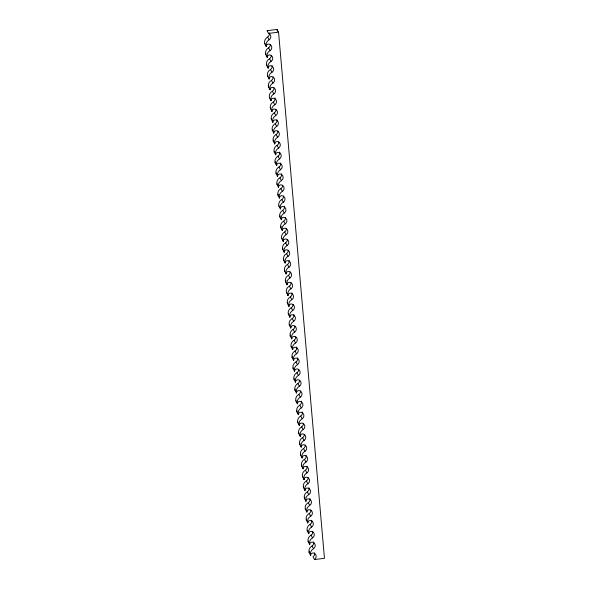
<?xml version="1.0" encoding="UTF-8"?>
<svg xmlns="http://www.w3.org/2000/svg" width="589" height="589" viewBox="0 0 589 589"><rect width="100%" height="100%" fill="white"/><g stroke="black" fill="none" stroke-linecap="round" stroke-linejoin="round"><path stroke-width="0.88" d="M264.807 43.372A2.312 2.194 -28.3 0 0 264.792 43.755L266.265 46.502A5.78 5.5 -28.3 0 1 269.136 39.809A3.777 3.593 -28.3 0 0 268.577 33.411L267.104 30.672L277.088 29.45L278.56 32.189L324.451 558.328L314.467 559.55L312.987 556.811A3.777 3.593 -28.3 0 0 314.592 552.725M268.577 33.411L278.56 32.189M269.261 32.984A3.777 3.593 -28.3 0 1 267.664 37.063L269.136 39.809M270.322 44.455A3.777 3.593 -28.3 0 1 268.606 47.893L270.079 50.632A5.78 5.5 -28.3 0 0 267.215 57.324L265.735 54.586A2.312 2.194 -28.3 0 1 265.97 53.466M271.271 55.278A3.777 3.593 -28.3 0 1 269.548 58.723L271.028 61.462A5.78 5.5 -28.3 0 0 268.157 68.155L266.677 65.416A2.312 2.194 -28.3 0 1 266.773 64.657M272.096 65.467A3.777 3.593 -28.3 0 1 270.491 69.554L271.971 72.292A5.78 5.5 -28.3 0 0 269.099 78.985L267.627 76.239A2.312 2.194 -28.3 0 1 267.715 75.48M273.156 76.938A3.777 3.593 -28.3 0 1 271.441 80.376L272.913 83.115A5.78 5.5 -28.3 0 0 270.042 89.808L268.569 87.069A2.312 2.194 -28.3 0 1 268.805 85.95M274.099 87.761A3.777 3.593 -28.3 0 1 272.383 91.207L273.856 93.945A5.78 5.5 -28.3 0 0 270.992 100.638L269.512 97.899A2.312 2.194 -28.3 0 1 269.526 97.516M274.93 97.951A3.777 3.593 -28.3 0 1 273.325 102.037L274.805 104.776A5.78 5.5 -28.3 0 0 271.934 111.468L270.461 108.729A2.312 2.194 -28.3 0 1 270.697 107.603M275.991 109.421A3.777 3.593 -28.3 0 1 274.275 112.86L275.748 115.606A5.78 5.5 -28.3 0 0 272.876 122.298L271.404 119.552A2.312 2.194 -28.3 0 1 271.492 118.794M276.815 119.604A3.777 3.593 -28.3 0 1 275.218 123.69L276.69 126.429A5.78 5.5 -28.3 0 0 273.819 133.121L272.346 130.383A2.312 2.194 -28.3 0 1 272.442 129.624M277.875 131.075A3.777 3.593 -28.3 0 1 276.16 134.52L277.633 137.259A5.78 5.5 -28.3 0 0 274.768 143.952L273.289 141.213A2.312 2.194 -28.3 0 1 273.532 140.094M278.825 141.905A3.777 3.593 -28.3 0 1 277.102 145.343L278.582 148.089A5.78 5.5 -28.3 0 0 275.711 154.782L274.238 152.036A2.312 2.194 -28.3 0 1 274.246 151.653M279.65 152.087A3.777 3.593 -28.3 0 1 278.052 156.173L279.525 158.912A5.78 5.5 -28.3 0 0 276.653 165.605L275.181 162.866A2.312 2.194 -28.3 0 1 275.416 161.747M280.592 162.917A3.777 3.593 -28.3 0 1 278.995 167.004L280.467 169.742A5.78 5.5 -28.3 0 0 277.603 176.435L276.123 173.696A2.312 2.194 -28.3 0 1 276.219 172.938M281.535 173.748A3.777 3.593 -28.3 0 1 279.937 177.826L281.417 180.573A5.78 5.5 -28.3 0 0 278.545 187.265L277.066 184.519A2.312 2.194 -28.3 0 1 277.161 183.761M282.602 185.218A3.777 3.593 -28.3 0 1 280.879 188.657L282.359 191.396A5.78 5.5 -28.3 0 0 279.488 198.088L278.015 195.349A2.312 2.194 -28.3 0 1 278.251 194.23M283.545 196.041A3.777 3.593 -28.3 0 1 281.829 199.487L283.302 202.226A5.78 5.5 -28.3 0 0 280.43 208.918L278.958 206.179A2.312 2.194 -28.3 0 1 278.972 205.797M284.369 206.231A3.777 3.593 -28.3 0 1 282.772 210.317L284.244 213.056A5.78 5.5 -28.3 0 0 281.38 219.749L279.9 217.002A2.312 2.194 -28.3 0 1 280.136 215.883M285.437 217.702A3.777 3.593 -28.3 0 1 283.714 221.14L285.194 223.879A5.78 5.5 -28.3 0 0 282.322 230.571L280.843 227.833A2.312 2.194 -28.3 0 1 281.284 226.382M286.379 228.532A3.777 3.593 -28.3 0 1 284.656 231.97L286.136 234.709A5.78 5.5 -28.3 0 0 283.265 241.402L281.792 238.663A2.312 2.194 -28.3 0 1 281.8 238.28M287.322 239.355A3.777 3.593 -28.3 0 1 285.606 242.801L287.079 245.539A5.78 5.5 -28.3 0 0 284.207 252.232L282.735 249.493A2.312 2.194 -28.3 0 1 282.97 248.367M288.264 250.185A3.777 3.593 -28.3 0 1 286.548 253.623L288.021 256.37A5.78 5.5 -28.3 0 0 285.157 263.062L283.677 260.316A2.312 2.194 -28.3 0 1 283.773 259.558M289.096 260.367A3.777 3.593 -28.3 0 1 287.491 264.454L288.971 267.192A5.78 5.5 -28.3 0 0 286.099 273.885L284.62 271.146A2.312 2.194 -28.3 0 1 284.715 270.388M290.156 271.838A3.777 3.593 -28.3 0 1 288.433 275.284L289.913 278.023A5.78 5.5 -28.3 0 0 287.042 284.715L285.569 281.976A2.312 2.194 -28.3 0 1 286.011 280.519M291.099 282.668A3.777 3.593 -28.3 0 1 289.383 286.107L290.856 288.853A5.78 5.5 -28.3 0 0 287.984 295.545L286.512 292.799A2.312 2.194 -28.3 0 1 286.526 292.416M291.923 292.851A3.777 3.593 -28.3 0 1 290.325 296.937L291.798 299.676A5.78 5.5 -28.3 0 0 288.934 306.368L287.454 303.629A2.312 2.194 -28.3 0 1 287.697 302.51M292.991 304.322A3.777 3.593 -28.3 0 1 291.268 307.767L292.748 310.506A5.78 5.5 -28.3 0 0 289.876 317.199L288.404 314.46A2.312 2.194 -28.3 0 1 288.492 313.701M293.815 314.511A3.777 3.593 -28.3 0 1 292.218 318.59L293.69 321.336A5.78 5.5 -28.3 0 0 290.819 328.029L289.346 325.283A2.312 2.194 -28.3 0 1 289.435 324.524M294.875 325.982A3.777 3.593 -28.3 0 1 293.16 329.42L294.633 332.159A5.78 5.5 -28.3 0 0 291.769 338.852L290.289 336.113A2.312 2.194 -28.3 0 1 290.524 334.994M295.818 336.805A3.777 3.593 -28.3 0 1 294.102 340.251L295.575 342.989A5.78 5.5 -28.3 0 0 292.711 349.682L291.231 346.943A2.312 2.194 -28.3 0 1 291.246 346.56M296.65 346.995A3.777 3.593 -28.3 0 1 295.045 351.081L296.525 353.82A5.78 5.5 -28.3 0 0 293.653 360.512L292.181 357.773A2.312 2.194 -28.3 0 1 292.416 356.647M297.592 357.817A3.777 3.593 -28.3 0 1 295.995 361.904L297.467 364.65A5.78 5.5 -28.3 0 0 294.596 371.335L293.123 368.596A2.312 2.194 -28.3 0 1 293.212 367.838M298.652 369.296A3.777 3.593 -28.3 0 1 296.937 372.734L298.409 375.473A5.78 5.5 -28.3 0 0 295.545 382.165L294.066 379.426A2.312 2.194 -28.3 0 1 294.161 378.668M299.595 380.119A3.777 3.593 -28.3 0 1 297.879 383.564L299.359 386.303A5.78 5.5 -28.3 0 0 296.488 392.996L295.008 390.257A2.312 2.194 -28.3 0 1 295.251 389.138M300.545 390.949A3.777 3.593 -28.3 0 1 298.822 394.387L300.302 397.133A5.78 5.5 -28.3 0 0 297.43 403.826L295.958 401.08A2.312 2.194 -28.3 0 1 295.965 400.697M301.369 401.131A3.777 3.593 -28.3 0 1 299.772 405.217L301.244 407.956A5.78 5.5 -28.3 0 0 298.373 414.649L296.9 411.91A2.312 2.194 -28.3 0 1 297.136 410.791M302.312 411.961A3.777 3.593 -28.3 0 1 300.714 416.048L302.186 418.786A5.78 5.5 -28.3 0 0 299.322 425.479L297.843 422.74A2.312 2.194 -28.3 0 1 297.938 421.982M303.379 423.432A3.777 3.593 -28.3 0 1 301.656 426.87L303.136 429.617A5.78 5.5 -28.3 0 0 300.265 436.309L298.785 433.563A2.312 2.194 -28.3 0 1 298.881 432.805M304.322 434.262A3.777 3.593 -28.3 0 1 302.599 437.701L304.079 440.439A5.78 5.5 -28.3 0 0 301.207 447.132L299.735 444.393A2.312 2.194 -28.3 0 1 299.97 443.274M305.264 445.085A3.777 3.593 -28.3 0 1 303.549 448.531L305.021 451.27A5.78 5.5 -28.3 0 0 302.15 457.962L300.677 455.223A2.312 2.194 -28.3 0 1 300.692 454.841M306.089 455.275A3.777 3.593 -28.3 0 1 304.491 459.354L305.963 462.1A5.78 5.5 -28.3 0 0 303.099 468.792L301.62 466.046A2.312 2.194 -28.3 0 1 301.855 464.927M307.038 466.098A3.777 3.593 -28.3 0 1 305.433 470.184L306.913 472.923A5.78 5.5 -28.3 0 0 304.042 479.615L302.562 476.876A2.312 2.194 -28.3 0 1 302.658 476.118M308.099 477.569A3.777 3.593 -28.3 0 1 306.376 481.014L307.856 483.753A5.78 5.5 -28.3 0 0 304.984 490.446L303.512 487.707A2.312 2.194 -28.3 0 1 303.6 486.948M308.923 487.758A3.777 3.593 -28.3 0 1 307.325 491.844L308.798 494.583A5.78 5.5 -28.3 0 0 305.927 501.276L304.454 498.537A2.312 2.194 -28.3 0 1 304.896 497.079M309.866 498.581A3.777 3.593 -28.3 0 1 308.268 502.667L309.74 505.414A5.78 5.5 -28.3 0 0 306.876 512.099L305.397 509.36A2.312 2.194 -28.3 0 1 305.411 508.977M310.933 510.059A3.777 3.593 -28.3 0 1 309.21 513.498L310.69 516.236A5.78 5.5 -28.3 0 0 307.819 522.929L306.346 520.19A2.312 2.194 -28.3 0 1 306.582 519.071M311.758 520.242A3.777 3.593 -28.3 0 1 310.16 524.328L311.633 527.067A5.78 5.5 -28.3 0 0 308.761 533.759L307.289 531.02A2.312 2.194 -28.3 0 1 307.377 530.262M312.818 531.712A3.777 3.593 -28.3 0 1 311.102 535.151L312.575 537.897A5.78 5.5 -28.3 0 0 309.711 544.589L308.231 541.843A2.312 2.194 -28.3 0 1 308.327 541.085M313.642 541.895A3.777 3.593 -28.3 0 1 312.045 545.981L313.525 548.72A5.78 5.5 -28.3 0 0 310.653 555.412L309.173 552.673A2.312 2.194 -28.3 0 1 309.615 551.223M277.088 29.45L277.25 31.283M293.123 368.596A5.78 5.5 -28.3 0 1 295.995 361.904M294.066 379.426A5.78 5.5 -28.3 0 1 296.937 372.734M291.231 346.943A5.78 5.5 -28.3 0 1 294.102 340.251M292.181 357.773A5.78 5.5 -28.3 0 1 295.045 351.081M287.454 303.629A5.78 5.5 -28.3 0 1 290.325 296.937M288.404 314.46A5.78 5.5 -28.3 0 1 291.268 307.767M289.346 325.283A5.78 5.5 -28.3 0 1 292.218 318.59M290.289 336.113A5.78 5.5 -28.3 0 1 293.16 329.42M295.008 390.257A5.78 5.5 -28.3 0 1 297.879 383.564M297.843 422.74A5.78 5.5 -28.3 0 1 300.714 416.048M295.958 401.08A5.78 5.5 -28.3 0 1 298.822 394.387M296.9 411.91A5.78 5.5 -28.3 0 1 299.772 405.217M299.735 444.393A5.78 5.5 -28.3 0 1 302.599 437.701M298.785 433.563A5.78 5.5 -28.3 0 1 301.656 426.87M300.677 455.223A5.78 5.5 -28.3 0 1 303.549 448.531M301.62 466.046A5.78 5.5 -28.3 0 1 304.491 459.354M302.562 476.876A5.78 5.5 -28.3 0 1 305.433 470.184M305.397 509.36A5.78 5.5 -28.3 0 1 308.268 502.667M303.512 487.707A5.78 5.5 -28.3 0 1 306.376 481.014M304.454 498.537A5.78 5.5 -28.3 0 1 307.325 491.844M307.289 531.02A5.78 5.5 -28.3 0 1 310.16 524.328M306.346 520.19A5.78 5.5 -28.3 0 1 309.21 513.498M309.173 552.673A5.78 5.5 -28.3 0 1 312.045 545.981M308.231 541.843A5.78 5.5 -28.3 0 1 311.102 535.151M268.569 87.069A5.78 5.5 -28.3 0 1 271.441 80.376M269.512 97.899A5.78 5.5 -28.3 0 1 272.383 91.207M270.461 108.729A5.78 5.5 -28.3 0 1 273.325 102.037M264.792 43.755A5.78 5.5 -28.3 0 1 267.664 37.063M271.404 119.552A5.78 5.5 -28.3 0 1 274.275 112.86M265.735 54.586A5.78 5.5 -28.3 0 1 268.606 47.893M267.104 30.672A3.777 3.593 -28.3 0 1 267.7 30.959M267.627 76.239A5.78 5.5 -28.3 0 1 270.491 69.554M266.677 65.416A5.78 5.5 -28.3 0 1 269.548 58.723M272.346 130.383A5.78 5.5 -28.3 0 1 275.218 123.69M273.289 141.213A5.78 5.5 -28.3 0 1 276.16 134.52M275.181 162.866A5.78 5.5 -28.3 0 1 278.052 156.173M274.238 152.036A5.78 5.5 -28.3 0 1 277.102 145.343M276.123 173.696A5.78 5.5 -28.3 0 1 278.995 167.004M277.066 184.519A5.78 5.5 -28.3 0 1 279.937 177.826M278.958 206.179A5.78 5.5 -28.3 0 1 281.829 199.487M278.015 195.349A5.78 5.5 -28.3 0 1 280.879 188.657M280.843 227.833A5.78 5.5 -28.3 0 1 283.714 221.14M282.735 249.493A5.78 5.5 -28.3 0 1 285.606 242.801M279.9 217.002A5.78 5.5 -28.3 0 1 282.772 210.317M284.62 271.146A5.78 5.5 -28.3 0 1 287.491 264.454M281.792 238.663A5.78 5.5 -28.3 0 1 284.656 231.97M283.677 260.316A5.78 5.5 -28.3 0 1 286.548 253.623M286.512 292.799A5.78 5.5 -28.3 0 1 289.383 286.107M285.569 281.976A5.78 5.5 -28.3 0 1 288.433 275.284M314.467 559.55A3.777 3.593 -28.3 0 0 313.908 553.159A2.312 2.194 -28.3 0 0 310.653 555.412M266.265 46.502A2.312 2.194 -28.3 0 1 269.526 44.241A3.777 3.593 -28.3 0 1 270.079 50.632M267.215 57.324A2.312 2.194 -28.3 0 1 270.469 55.071A3.777 3.593 -28.3 0 1 271.028 61.462M268.157 68.155A2.312 2.194 -28.3 0 1 271.411 65.894A3.777 3.593 -28.3 0 1 271.971 72.292M269.099 78.985A2.312 2.194 -28.3 0 1 272.354 76.725A3.777 3.593 -28.3 0 1 272.913 83.115M270.042 89.808A2.312 2.194 -28.3 0 1 273.303 87.555A3.777 3.593 -28.3 0 1 273.856 93.945M270.992 100.638A2.312 2.194 -28.3 0 1 274.246 98.378A3.777 3.593 -28.3 0 1 274.805 104.776M271.934 111.468A2.312 2.194 -28.3 0 1 275.188 109.208A3.777 3.593 -28.3 0 1 275.748 115.606M272.876 122.298A2.312 2.194 -28.3 0 1 276.131 120.038A3.777 3.593 -28.3 0 1 276.69 126.429M273.819 133.121A2.312 2.194 -28.3 0 1 277.08 130.868A3.777 3.593 -28.3 0 1 277.633 137.259M274.768 143.952A2.312 2.194 -28.3 0 1 278.023 141.691A3.777 3.593 -28.3 0 1 278.582 148.089M275.711 154.782A2.312 2.194 -28.3 0 1 278.965 152.522A3.777 3.593 -28.3 0 1 279.525 158.912M276.653 165.605A2.312 2.194 -28.3 0 1 279.915 163.352A3.777 3.593 -28.3 0 1 280.467 169.742M277.603 176.435A2.312 2.194 -28.3 0 1 280.857 174.175A3.777 3.593 -28.3 0 1 281.417 180.573M278.545 187.265A2.312 2.194 -28.3 0 1 281.8 185.005A3.777 3.593 -28.3 0 1 282.359 191.396M279.488 198.088A2.312 2.194 -28.3 0 1 282.742 195.835A3.777 3.593 -28.3 0 1 283.302 202.226M280.43 208.918A2.312 2.194 -28.3 0 1 283.692 206.658A3.777 3.593 -28.3 0 1 284.244 213.056M281.38 219.749A2.312 2.194 -28.3 0 1 284.634 217.488A3.777 3.593 -28.3 0 1 285.194 223.879M282.322 230.571A2.312 2.194 -28.3 0 1 285.577 228.318A3.777 3.593 -28.3 0 1 286.136 234.709M283.265 241.402A2.312 2.194 -28.3 0 1 286.519 239.141A3.777 3.593 -28.3 0 1 287.079 245.539M284.207 252.232A2.312 2.194 -28.3 0 1 287.469 249.972A3.777 3.593 -28.3 0 1 288.021 256.37M285.157 263.062A2.312 2.194 -28.3 0 1 288.411 260.802A3.777 3.593 -28.3 0 1 288.971 267.192M286.099 273.885A2.312 2.194 -28.3 0 1 289.354 271.632A3.777 3.593 -28.3 0 1 289.913 278.023M287.042 284.715A2.312 2.194 -28.3 0 1 290.296 282.455A3.777 3.593 -28.3 0 1 290.856 288.853M287.984 295.545A2.312 2.194 -28.3 0 1 291.246 293.285A3.777 3.593 -28.3 0 1 291.798 299.676M288.934 306.368A2.312 2.194 -28.3 0 1 292.188 304.115A3.777 3.593 -28.3 0 1 292.748 310.506M289.876 317.199A2.312 2.194 -28.3 0 1 293.131 314.938A3.777 3.593 -28.3 0 1 293.69 321.336M290.819 328.029A2.312 2.194 -28.3 0 1 294.073 325.769A3.777 3.593 -28.3 0 1 294.633 332.159M291.769 338.852A2.312 2.194 -28.3 0 1 295.023 336.599A3.777 3.593 -28.3 0 1 295.575 342.989M292.711 349.682A2.312 2.194 -28.3 0 1 295.965 347.422A3.777 3.593 -28.3 0 1 296.525 353.82M293.653 360.512A2.312 2.194 -28.3 0 1 296.908 358.252A3.777 3.593 -28.3 0 1 297.467 364.65M294.596 371.335A2.312 2.194 -28.3 0 1 297.857 369.082A3.777 3.593 -28.3 0 1 298.409 375.473M295.545 382.165A2.312 2.194 -28.3 0 1 298.8 379.912A3.777 3.593 -28.3 0 1 299.359 386.303M296.488 392.996A2.312 2.194 -28.3 0 1 299.742 390.735A3.777 3.593 -28.3 0 1 300.302 397.133M297.43 403.826A2.312 2.194 -28.3 0 1 300.684 401.565A3.777 3.593 -28.3 0 1 301.244 407.956M298.373 414.649A2.312 2.194 -28.3 0 1 301.634 412.396A3.777 3.593 -28.3 0 1 302.186 418.786M299.322 425.479A2.312 2.194 -28.3 0 1 302.577 423.219A3.777 3.593 -28.3 0 1 303.136 429.617M300.265 436.309A2.312 2.194 -28.3 0 1 303.519 434.049A3.777 3.593 -28.3 0 1 304.079 440.439M301.207 447.132A2.312 2.194 -28.3 0 1 304.461 444.879A3.777 3.593 -28.3 0 1 305.021 451.27M302.15 457.962A2.312 2.194 -28.3 0 1 305.411 455.702A3.777 3.593 -28.3 0 1 305.963 462.1M303.099 468.792A2.312 2.194 -28.3 0 1 306.354 466.532A3.777 3.593 -28.3 0 1 306.913 472.923M304.042 479.615A2.312 2.194 -28.3 0 1 307.296 477.362A3.777 3.593 -28.3 0 1 307.856 483.753M304.984 490.446A2.312 2.194 -28.3 0 1 308.238 488.185A3.777 3.593 -28.3 0 1 308.798 494.583M305.927 501.276A2.312 2.194 -28.3 0 1 309.188 499.016A3.777 3.593 -28.3 0 1 309.74 505.414M306.876 512.099A2.312 2.194 -28.3 0 1 310.131 509.846A3.777 3.593 -28.3 0 1 310.69 516.236M307.819 522.929A2.312 2.194 -28.3 0 1 311.073 520.676A3.777 3.593 -28.3 0 1 311.633 527.067M308.761 533.759A2.312 2.194 -28.3 0 1 312.023 531.499A3.777 3.593 -28.3 0 1 312.575 537.897M309.711 544.589A2.312 2.194 -28.3 0 1 312.965 542.329A3.777 3.593 -28.3 0 1 313.525 548.72"/></g></svg>
